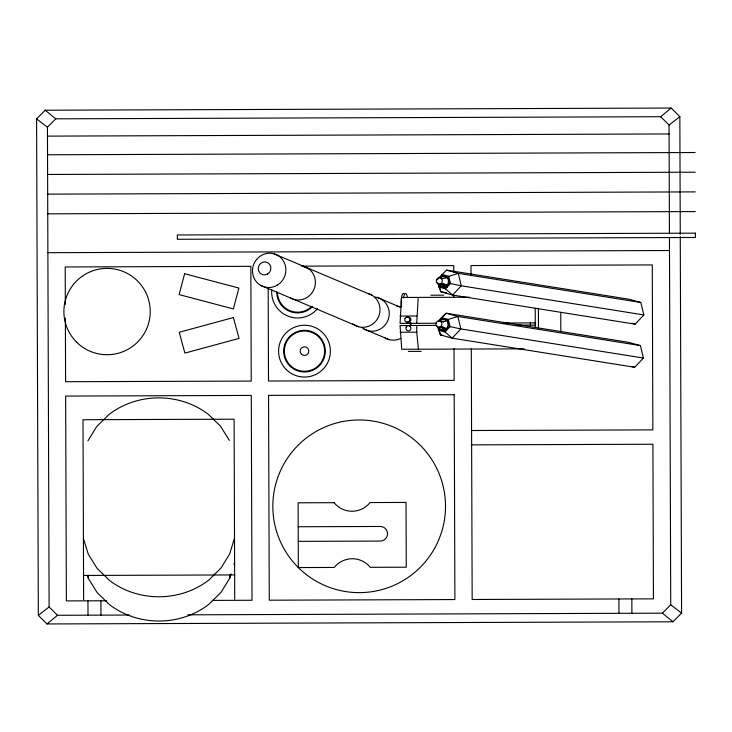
<?xml version="1.0" encoding="UTF-8"?>
<svg xmlns="http://www.w3.org/2000/svg" width="732" height="732" viewBox="0 0 732 732"><rect width="100%" height="100%" fill="white"/><g stroke="black" fill="none" stroke-linecap="round" stroke-linejoin="round"><path stroke-width="1.1" d="M436.547 323.242L400.047 323.37L401.557 297.467L469.386 297.229M416.728 323.315L418.237 297.412M234.515 538.102L229.738 553.776L221.027 568.005L208.867 580A76.448 68.945 -0.2 0 1 109.361 580.339L97.118 568.435L88.307 554.27L83.421 538.633M87.41 575.389L88.389 578.518L97.2 592.682L109.443 604.595A76.448 68.945 -0.2 0 0 208.949 604.248L221.11 592.252L229.821 578.024L231.092 573.842M233.965 564.445L234.597 562.35M87.913 440.884L96.624 426.655L108.784 414.66A76.448 68.945 -0.2 0 1 208.291 414.312L220.533 426.216L229.345 440.39M439.264 284.4C449.439 295.618 452.898 269.641 440.133 277.867A3.193 3.001 -80.9 0 0 436.409 281.811A3.193 3.001 -80.9 0 0 441.423 283.192A3.193 3.001 -80.9 0 0 440.124 277.867L442.238 275.644L447.902 277.199L449.366 283.22L445.166 287.676L439.502 286.111L439.008 284.108M438.843 327.506C447.499 338.12 453.483 315.373 440.774 320.104M437.663 282.872L440.838 291.812L452.577 295.051L635.138 324.166L643.84 314.943L640.811 302.481L629.072 299.242L446.511 270.126L436.913 279.789L437.8 279.359M438.669 286.99L445.459 288.865L450.491 283.531L448.734 276.321L441.945 274.454M437.928 321.366L446.09 313.232L628.651 342.347L640.39 345.586L643.419 358.049L634.708 367.272L452.156 338.157L440.417 334.917L437.242 325.978M438.111 321.696L446.09 313.232L457.829 316.471L640.39 345.586M439.703 320.973A3.193 3.001 -80.9 0 1 441.003 326.298A3.193 3.001 -80.9 0 1 435.988 324.917A3.193 3.001 -80.9 0 1 439.703 320.973L441.817 318.749L447.481 320.305L448.945 326.326L444.745 330.782L439.072 329.217L438.587 327.213M438.239 330.095L445.029 331.971L450.07 326.637L448.313 319.427L441.524 317.56M680.266 236.482L681.574 613.114L672.973 621.779L46.994 623.957L38.329 615.356L36.6 118.886L45.201 110.221L671.18 108.043L679.845 116.644L680.257 234.203M129.537 615.036L57.489 615.283L49.117 606.965L47.443 127.203L55.76 118.831L660.685 116.717L671.18 108.043M187.85 614.825L662.414 613.169L670.732 604.797L669.451 237.946M46.994 623.957L57.489 615.283M38.329 615.356L49.117 606.965M669.432 233.38L669.057 125.035L679.845 116.644M448.734 276.321L458.25 273.365L640.811 302.481M448.313 319.427L457.829 316.471L460.858 328.933L452.156 338.157L445.029 331.971M441.469 278.682L447.344 277.803M441.048 321.787L446.923 320.909M47.479 136.125L669.094 133.956M47.543 154.772L695.107 152.512M47.607 174.463L695.171 172.203M47.681 194.145L695.244 191.885M47.745 213.835L695.308 211.575M47.882 252.686L669.496 250.518M302.27 266.146L453.739 265.615L453.767 272.432M430.883 295.206L443.738 295.161M400.02 316.059L416.7 316.004M503.415 323.013L535.723 322.904M436.556 325.401L400.056 325.53L401.74 349.274L524.176 348.844M517.103 325.127L535.723 325.063M400.075 332.237L416.755 332.182L418.42 349.21M408.355 351.406L421.202 351.36M471.582 430.517L652.853 429.885L652.276 264.92L471.005 265.551L471.042 274.692M471.637 444.864L652.907 444.233L653.438 598.858L472.167 599.49L471.298 348.606M298.189 526.747L380.21 526.464A7.311 7.311 0 0 1 387.548 533.747A7.311 7.311 0 0 1 380.265 541.076L298.244 541.36M83.549 575.453L234.643 574.931M106.579 600.771L66.365 600.908L65.651 396.076L251.286 395.426L252 600.258L212.234 600.396M442.43 276.449L445.815 276.989M446.291 276.952L448.551 277.309M643.84 314.943L461.279 285.819L450.491 283.531M447.225 287.228L444.965 286.862L440.069 284.034L446.2 286.313L440.792 283.705L447.27 285.443M443.363 286.724L445.623 287.081M443.464 287.072L445.907 287.42M446.474 292.718L440.838 291.812L440.078 288.701M445.87 320.058L448.13 320.415M643.419 358.049L460.858 328.933L450.07 326.637M442.942 329.83L445.202 330.187M443.226 330.169L445.486 330.525M441.908 329.995L445.294 330.535M442.668 335.283L440.417 334.917L439.401 330.773M446.84 328.549L440.371 326.811L445.779 329.418L439.648 327.14M446.511 270.126L458.25 273.365L461.279 285.819L452.577 295.051L445.459 288.865M631.936 323.288L635.138 324.166M631.515 366.393L634.708 367.272M273.914 253.775L372.057 295.261M377.3 297.457L400.495 307.275M260.464 285.27L358.607 326.747M363.859 328.952L389.067 339.621M36.6 118.886L47.443 127.203M670.732 604.797L681.574 613.114M45.201 110.221L55.76 118.831M662.414 613.169L672.973 621.779M660.685 116.717L669.057 125.035M631.853 598.932L631.908 613.279M618.906 598.977L618.952 613.324M560.767 312.674L560.831 331.825M538.404 308.254L538.468 328.522M535.22 308.263L535.284 327.405M530.361 322.922L530.371 325.173M453.84 295.161L453.849 297.43M454.032 348.56L454.142 380.375L268.507 381.024L268.177 287.85M416.737 325.475L416.755 332.182M234.725 599.179L234.103 419.198L83 419.72L83.631 599.709M229.811 574.712L229.821 578.024M100.906 600.789L100.952 615.127M88.38 575.206L88.389 578.518M87.95 600.835L88.005 615.173M65.331 304.466L65.203 266.97L250.838 266.32L251.232 381.079L65.606 381.729L65.377 318.1M410.487 322.968A17.266 16.58 -67.1 0 1 410.076 326.316M400.797 338.385A17.266 16.58 -67.1 0 1 385.096 337.919M396.405 305.994A17.266 16.58 -67.1 0 1 400.587 307.138M375.177 297.027A17.266 16.58 -67.1 0 1 387.814 320.57A17.266 16.58 -67.1 0 1 362.075 327.707M301.319 265.826A17.266 16.58 -67.1 0 1 314.376 288.317A17.266 16.58 -67.1 0 1 290.009 297.75M368.077 293.559A17.266 16.58 -67.1 0 1 378.105 317.688A17.266 16.58 -67.1 0 1 352.842 323.809M410.798 322.693A12.947 12.435 -67.1 0 1 410.927 324.926M317.478 308.648A25.904 25.904 0 0 1 271.764 289.899M304.192 267.015A25.904 25.904 0 0 1 310.45 269.586M312.363 306.745A20.835 20.835 0 0 1 276.742 292.132M311.859 306.241A20.13 20.13 0 0 1 277.446 292.132M407.111 317.423A2.589 2.498 89.8 0 1 410.872 319.646A2.589 2.498 89.8 0 1 407.129 321.906M403.533 297.979A8.638 2.233 89.8 0 1 407.404 297.558M401.539 306.617A8.638 2.233 89.8 0 1 401.603 297.027A8.638 2.233 89.8 0 1 403.918 293.688M184.62 273.722L179.102 294.593L233.362 308.922L238.879 288.06L184.62 273.722M233.398 317.56L179.239 332.273L184.894 353.108L239.053 338.394L233.398 317.56M695.382 233.16L177.336 234.963L177.354 239.282L695.4 237.479L695.382 233.16M454.188 394.713L268.553 395.362L269.266 600.203L454.901 599.554L454.188 394.713M334.085 502.683L298.107 502.811L298.336 567.565L334.304 567.446A23.058 23.058 0 0 1 370.282 567.318L406.26 567.19L406.031 502.436L370.053 502.564A23.058 23.058 0 0 1 334.085 502.683M443.812 321.787L440.426 321.284L443.812 321.787M446.428 284.629L441.927 283.888L446.428 284.657M443.757 327.36L441.497 326.994L443.757 327.378M267.592 274.061A6.561 6.304 -67.1 0 0 267.875 262.761A6.561 6.304 -67.1 0 0 258.222 268.443A6.561 6.304 -67.1 0 0 267.592 274.061M277.144 285.215A17.266 16.58 -67.1 0 0 277.885 255.477A17.266 16.58 -67.1 0 0 252.494 270.428A17.266 16.58 -67.1 0 0 277.144 285.215M298.336 567.565A86.339 86.339 0 0 0 442.65 528.358A86.339 86.339 0 0 0 336.537 422.977A86.339 86.339 0 0 0 298.336 567.565M405.08 318.374A2.589 2.498 89.8 0 0 407.267 322.254A2.589 2.498 89.8 0 0 409.417 318.356A2.589 2.498 89.8 0 0 405.08 318.374M406.233 327.003A2.589 2.498 89.8 0 0 408.41 330.882A2.589 2.498 89.8 0 0 410.56 326.994A2.589 2.498 89.8 0 0 406.233 327.003M286.239 369.523A25.904 25.904 0 0 0 329.528 357.756A25.904 25.904 0 0 0 297.695 326.143A25.904 25.904 0 0 0 286.239 369.523M289.808 365.927A20.835 20.835 0 0 0 324.633 356.466A20.835 20.835 0 0 0 299.022 331.029A20.835 20.835 0 0 0 289.808 365.927M301.447 354.206A4.319 4.319 0 0 0 308.666 352.238A4.319 4.319 0 0 0 303.359 346.968A4.319 4.319 0 0 0 301.447 354.206M290.302 365.424A20.13 20.13 0 0 0 323.947 356.283A20.13 20.13 0 0 0 299.214 331.715A20.13 20.13 0 0 0 290.302 365.424M76.64 342.183A43.17 43.17 0 0 0 148.797 322.574A43.17 43.17 0 0 0 95.736 269.888A43.17 43.17 0 0 0 76.64 342.183"/></g></svg>
